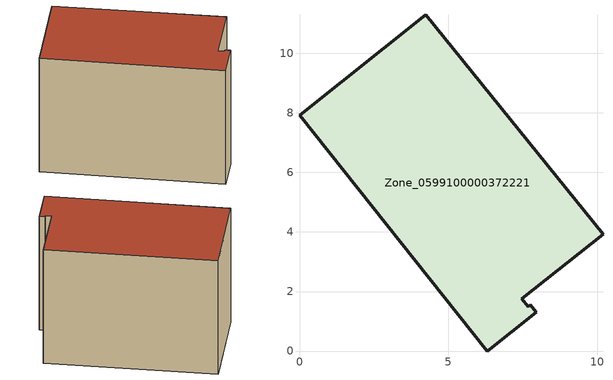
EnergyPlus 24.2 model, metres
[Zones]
Zone_0599100000372221
 floor ground (C_G): 0,7.92 4.24,11.29 10.19,3.92 7.46,1.75 7.68,1.49 7.76,1.56 7.95,1.31 6.3,0 z3.21
 wall outside (C_F): 4.24,11.29 0,7.92 6.3,0 7.95,1.31 7.76,1.56 7.68,1.49 7.46,1.75 10.19,3.92 4.24,11.29 z3.21:10.38
 roof outside (C_R): 7.68,1.49 7.46,1.75 10.19,3.92 4.24,11.29 0,7.92 6.3,0 7.95,1.31 7.76,1.56 z10.38
[BUILDING]
Pand.0599100000372221: North Axis=0; Terrain=City; Loads Convergence Tolerance Value=0.04; Temperature Convergence Tolerance Value=0.4; Solar Distribution=FullExterior; Maximum Number of Warmup Days=25; Minimum Number of Warmup Days=1
[Site:Location]
Rotterdam.The.Hague.AP_ZH_NLD Design_Conditions: Latitude=51.96; Longitude=4.45; Time Zone=1; Elevation=-4.5
[SITE:GROUNDTEMPERATURE:BUILDINGSURFACE]
18, 18, 18, 18, 18, 18, 18, 18, 18, 18, 18, 18
[MATERIAL] Thermal Absorptance=0.9; Solar Absorptance=0.7; Visible Absorptance=0.7
Name | Roughness | Thickness | Conductivity | Density | Specific Heat
G.TI.1992-2005 | MediumSmooth | 0.15 | 0.06 | 540 | 1210
F.TI.1992-2005 | Rough | 0.3 | 0.12 | 1920 | 840
R.TI.1992-2005 | MediumRough | 0.2 | 0.08 | 1500 | 1000
[CONSTRUCTION]
C_G: G.TI.1992-2005
C_F: F.TI.1992-2005
C_R: R.TI.1992-2005
[ZONE]
Zone_0599100000372221: Type=1; Multiplier=1; Ceiling Height=Autocalculate; Volume=Autocalculate; Floor Area=autocalculate; Part of Total Floor Area=Yes
[ZONEINFILTRATION:DESIGNFLOWRATE]
Infil_Zone_0599100000372221: Zone or ZoneList or Space or SpaceList=Zone_0599100000372221; Schedule=AlwaysOn; Design Flow Rate Calculation Method=Flow/Area; Flow Rate per Floor Area=0.0015; Constant Term Coefficient=1; Temperature Term Coefficient=0; Velocity Term Coefficient=0; Velocity Squared Term Coefficient=0
[HVACTEMPLATE:ZONE:IDEALLOADSAIRSYSTEM]
Zone_0599100000372221: Maximum Heating Supply Air Temperature=50; Minimum Cooling Supply Air Temperature=13; Maximum Heating Supply Air Humidity Ratio=0.0156; Minimum Cooling Supply Air Humidity Ratio=0.0077; Heating Limit=NoLimit; Cooling Limit=NoLimit; Dehumidification Control Type=ConstantSensibleHeatRatio; Cooling Sensible Heat Ratio=0.7; Dehumidification Setpoint=60; Humidification Control Type=None; Humidification Setpoint=30; Outdoor Air Method=None; Outdoor Air Flow Rate per Person=0.00944; Outdoor Air Flow Rate per Zone Floor Area=0; Outdoor Air Flow Rate per Zone=0; Demand Controlled Ventilation Type=None; Outdoor Air Economizer Type=NoEconomizer; Heat Recovery Type=None; Sensible Heat Recovery Effectiveness=0.7; Latent Heat Recovery Effectiveness=0.65
[ZONECONTROL:THERMOSTAT]
ThermostatControl_Zone_0599100000372221: Zone or ZoneList=Zone_0599100000372221; Control Type Schedule=DualSetpointControlType; Control 1=Thermostat_Zone_0599100000372221; Temperature Difference Between Cutout And Setpoint=0
[THERMOSTATSETPOINT:DUALSETPOINT]
Thermostat_Zone_0599100000372221: Heating Setpoint Temperature Schedule=HeatingSetpoint_Zone_0599100000372221; Cooling Setpoint Temperature Schedule=CoolingSetpoint_Zone_0599100000372221
[SCHEDULE:COMPACT]
HeatingSetpoint_Zone_0599100000372221: Through: 12/31, For: AllDays, Until: 24:00, 21
CoolingSetpoint_Zone_0599100000372221: Through: 12/31, For: AllDays, Until: 24:00, 24
DualSetpointControlType: Through: 12/31, For: AllDays, Until: 24:00, 4
AlwaysOn: Through: 12/31, For: AllDays, Until: 24:00, 1
